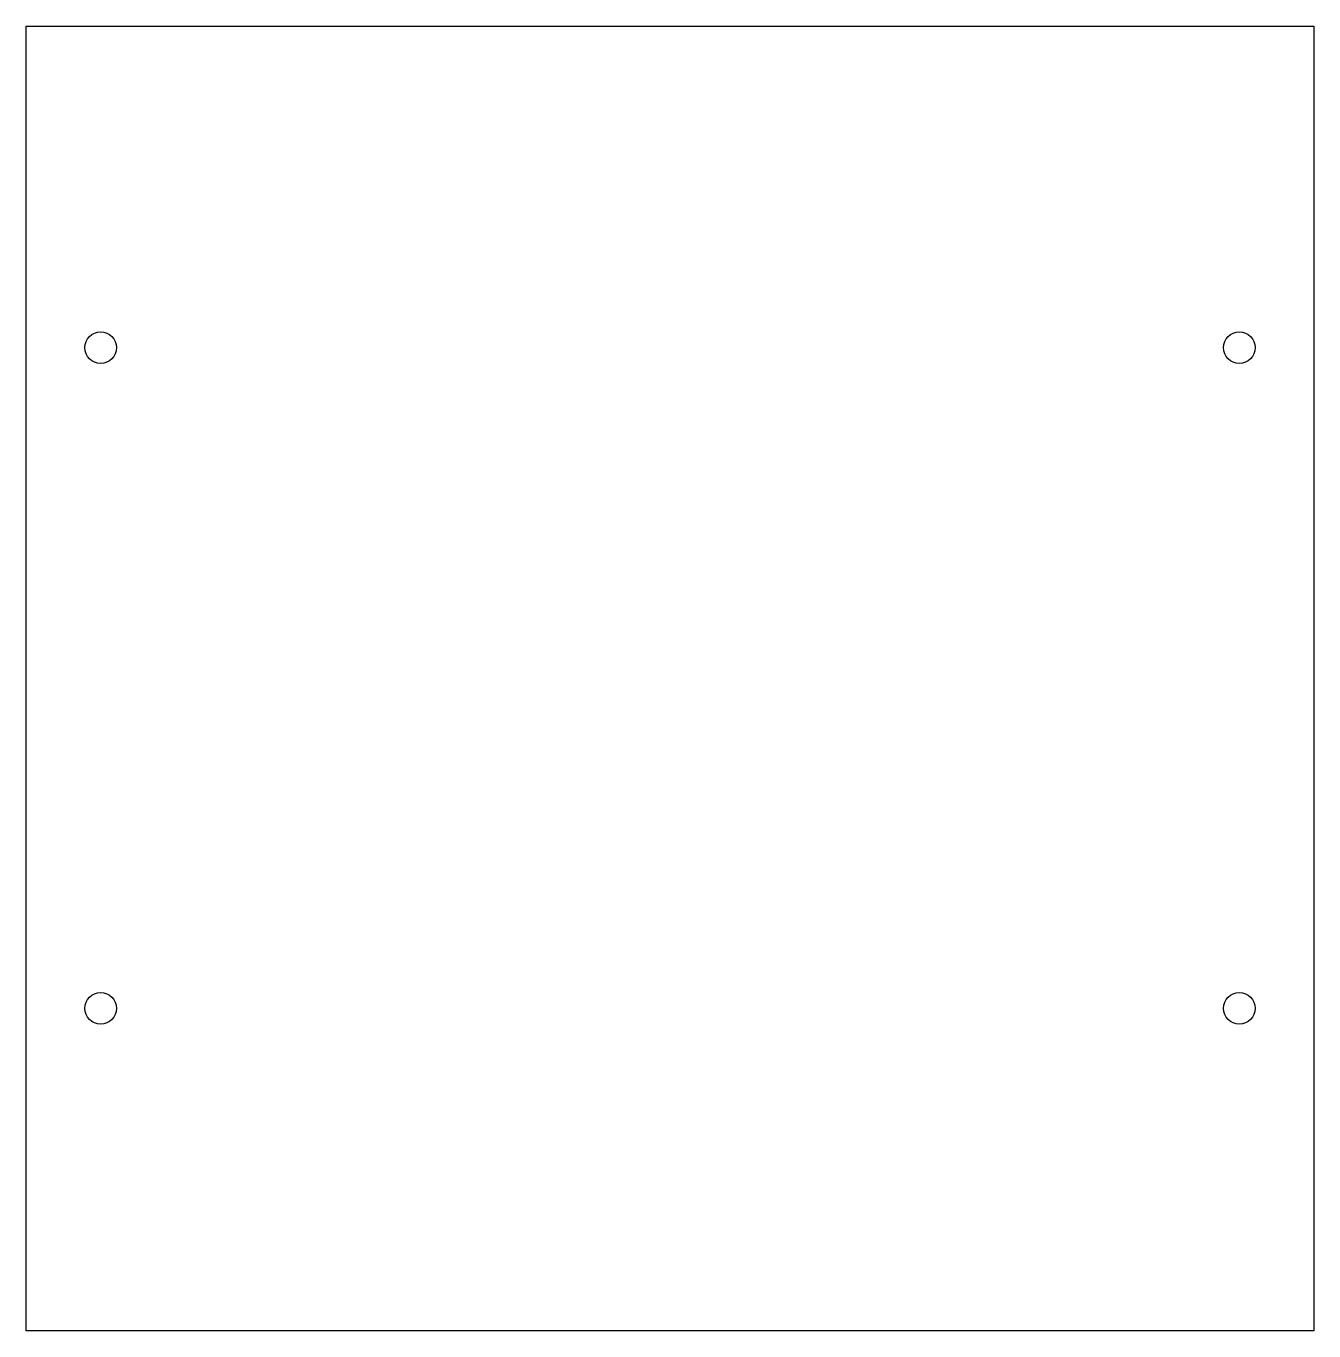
# Model space of a CAD drawing. Header units: millimetres. Extents: x 31 to 169, y 85 to 225.
import ezdxf

# ---------------------------------------------------------------- set-up
doc = ezdxf.new("R2010")
doc.units = ezdxf.units.MM
doc.layers.add('BED2', color=7, linetype='Continuous')
doc.layers.add('Default', color=7, linetype='Continuous')

# ---------------------------------------------------------------- blocks, each defined once
blk = doc.blocks.new('SE')
at = {"layer": 'BED2', "color": 7, "linetype": 'Continuous'}
for p, q in [((30.64, 224.54), (168.74, 224.54)), ((30.64, 84.54), (30.64, 224.54)), ((168.74, 224.54), (168.74, 84.54)), ((168.74, 84.54), (30.64, 84.54))]:
    blk.add_line(p, q, dxfattribs=at)
for centre in [(38.64, 190.04), (160.74, 190.04), (38.64, 119.15), (160.74, 119.15)]:
    blk.add_circle(centre, 1.7, dxfattribs=at)

msp = doc.modelspace()

# ---------------------------------------------------------------- block references
at = {"layer": 'Default'}
msp.add_blockref('SE', (0, 0), dxfattribs=at)

doc.saveas('drawing.dxf')
